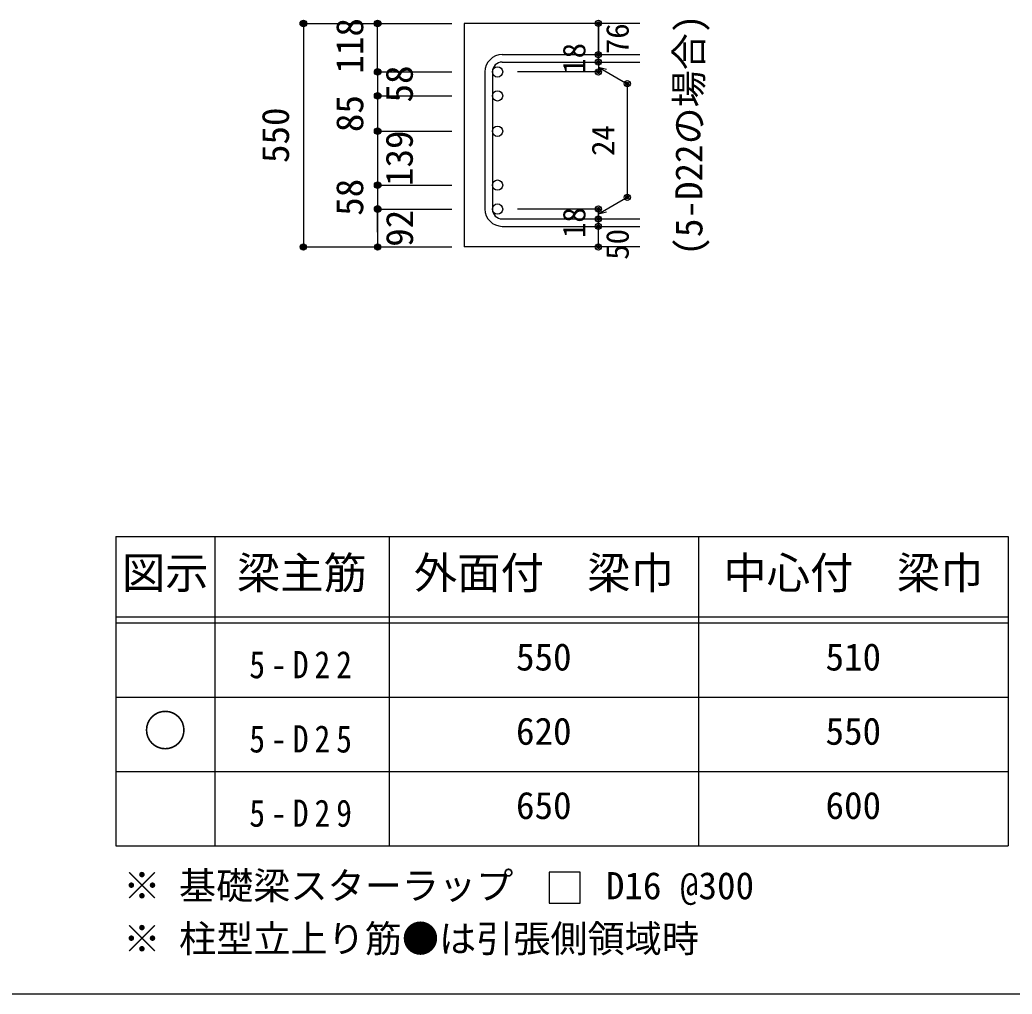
# Model space of a CAD drawing. Units: millimetres at full size, sheet at 1:30, with parts at other scales. Extents: x -5973 to 5954, y -4195 to 4201.
# Drawn here: x 1215 to 3620, y 3 to 2365 of the extents above; entities that cross this region are included whole.
import ezdxf
from ezdxf.enums import TextEntityAlignment as Align

# ---------------------------------------------------------------- set-up
doc = ezdxf.new("R2010")
doc.units = ezdxf.units.MM
doc.header["$LTSCALE"] = 30
doc.header["$PDMODE"] = 32
doc.header["$PDSIZE"] = 15
for name, color, linetype in [('0-1_躯体線', 2, 'Continuous'), ('0-5_基礎梁筋', 7, 'Continuous'), ('0-6_スタラップ筋', 7, 'Continuous'), ('0-7_文字', 4, 'Continuous'), ('0-D_寸法', 4, 'Continuous'), ('6-7_文字', 7, 'Continuous'), ('6-E_枠', 7, 'Continuous'), ('F-0_枠', 6, 'Continuous')]:
    doc.layers.add(name, color=color, linetype=linetype)
doc.styles.add('ＭＳ ゴシック', font='')
doc.styles.get('ＭＳ ゴシック').set_extended_font_data('MS Gothic')

msp = doc.modelspace()

# ---------------------------------------------------------------- linework, layer by layer
at = {"layer": '0-1_躯体線'}
for p, q in [((2717.44, 2356.32), (2292.44, 2356.32)), ((2292.44, 2356.32), (2292.44, 1814.32)), ((2717.44, 1814.32), (2292.44, 1814.32))]:
    msp.add_line(p, q, dxfattribs=at)
at = {"layer": '0-5_基礎梁筋', "color": 3}
for centre in [(2372.94, 2238.62), (2372.94, 2180.62), (2372.94, 2094.82), (2372.94, 1964.32), (2372.94, 1906.32)]:
    msp.add_circle(centre, 12.5, dxfattribs=at)
at = {"layer": '0-6_スタラップ筋'}
for p, q in [((2384.44, 2280.62), (2717.44, 2280.62)), ((2384.44, 2262.62), (2717.44, 2262.62)), ((2342.44, 2238.62), (2342.44, 1906.32)), ((2360.44, 2238.62), (2360.44, 1906.32)), ((2384.44, 1882.32), (2717.44, 1882.32)), ((2384.44, 1864.32), (2717.44, 1864.32))]:
    msp.add_line(p, q, dxfattribs=at)
for centre, radius, start, end in [((2384.44, 2238.62), 42, 90, 180), ((2384.44, 2238.62), 24, 90, 180), ((2384.44, 1906.32), 42, 180, 270), ((2384.44, 1906.32), 24, 180, 270)]:
    msp.add_arc(centre, radius, start, end, dxfattribs=at)
at = {"layer": '0-D_寸法'}
for p, q in [((1902.44, 2356.32), (2082.44, 2356.32)), ((1902.44, 2356.32), (2082.44, 2356.32)), ((1902.44, 2356.32), (1902.44, 1814.32)), ((2082.44, 2356.32), (2262.44, 2356.32)), ((2082.44, 2356.32), (2262.44, 2356.32)), ((2082.44, 2238.62), (2082.44, 2356.32)), ((2617.44, 2280.62), (2617.44, 2356.32)), ((2617.44, 2356.32), (2617.44, 2280.62)), ((2617.44, 2262.62), (2617.44, 2280.62)), ((2617.44, 2262.62), (2617.44, 2238.62)), ((2082.44, 2238.62), (2262.44, 2238.62)), ((2082.44, 2238.62), (2262.44, 2238.62)), ((2082.44, 2238.62), (2082.44, 2180.62)), ((2082.44, 2238.62), (2262.44, 2238.62)), ((2617.44, 2238.62), (2421.35, 2238.62)), ((2617.44, 2250.62), (2687.5, 2210.17)), ((2617.44, 2250.62), (2636.76, 2245.45)), ((2687.5, 2210.17), (2687.5, 1934.77)), ((2082.44, 2180.62), (2262.44, 2180.62)), ((2082.44, 2094.82), (2262.44, 2094.82)), ((2082.44, 2094.82), (2262.44, 2094.82)), ((2082.44, 1964.32), (2262.44, 1964.32)), ((2082.44, 1964.32), (2262.44, 1964.32)), ((2617.44, 1894.32), (2687.5, 1934.77)), ((2082.44, 1906.32), (2262.44, 1906.32)), ((2082.44, 1850.35), (2082.44, 1906.32)), ((2082.44, 1900.32), (2082.44, 1814.32)), ((2617.44, 1906.32), (2421.35, 1906.32)), ((2617.44, 1882.32), (2617.44, 1906.32)), ((2617.44, 1894.32), (2636.76, 1899.5)), ((2617.44, 1864.32), (2617.44, 1882.32)), ((2617.44, 1814.32), (2617.44, 1864.32)), ((1902.44, 1814.32), (2082.44, 1814.32)), ((2082.44, 1814.32), (2262.44, 1814.32))]:
    msp.add_line(p, q, dxfattribs=at)
for points in [[(2082.44, 2180.62), (2082.44, 2094.82), (2262.44, 2094.82)], [(2082.44, 2094.82), (2082.44, 1906.32), (2262.44, 1906.32)]]:
    msp.add_lwpolyline(points, dxfattribs=at)
for centre, radius in [((1902.44, 2356.32), 8), ((1902.44, 2356.32), 7.2), ((1902.44, 2356.32), 6.4), ((1902.44, 2356.32), 5.6), ((1902.44, 2356.32), 4.8), ((1902.44, 2356.32), 4), ((1902.44, 2356.32), 3.2), ((1902.44, 2356.32), 2.4), ((1902.44, 2356.32), 1.6), ((1902.44, 2356.32), 0.8), ((2082.44, 2356.32), 8), ((2082.44, 2356.32), 7.2), ((2082.44, 2356.32), 6.4), ((2082.44, 2356.32), 5.6), ((2082.44, 2356.32), 4.8), ((2082.44, 2356.32), 4), ((2082.44, 2356.32), 3.2), ((2082.44, 2356.32), 2.4), ((2082.44, 2356.32), 1.6), ((2082.44, 2356.32), 0.8), ((2617.44, 2356.32), 4), ((2617.44, 2356.32), 3.6), ((2617.44, 2356.32), 3.2), ((2617.44, 2356.32), 2.8), ((2617.44, 2356.32), 2.4), ((2617.44, 2356.32), 2), ((2617.44, 2356.32), 1.6), ((2617.44, 2356.32), 1.2), ((2617.44, 2356.32), 0.8), ((2617.44, 2356.32), 0.4), ((2617.44, 2280.62), 4), ((2617.44, 2262.62), 4), ((2617.44, 2280.62), 3.6), ((2617.44, 2262.62), 3.6), ((2617.44, 2280.62), 3.2), ((2617.44, 2262.62), 3.2), ((2617.44, 2280.62), 2.8), ((2617.44, 2262.62), 2.8), ((2617.44, 2280.62), 2.4), ((2617.44, 2262.62), 2.4), ((2617.44, 2280.62), 2), ((2617.44, 2262.62), 2), ((2617.44, 2280.62), 1.6), ((2617.44, 2262.62), 1.6), ((2617.44, 2280.62), 1.2), ((2617.44, 2262.62), 1.2), ((2617.44, 2280.62), 0.8), ((2617.44, 2262.62), 0.8), ((2617.44, 2280.62), 0.4), ((2617.44, 2262.62), 0.4), ((2082.44, 2238.62), 8), ((2082.44, 2238.62), 7.2), ((2082.44, 2238.62), 6.4), ((2082.44, 2238.62), 5.6), ((2082.44, 2238.62), 4.8), ((2082.44, 2238.62), 4), ((2082.44, 2238.62), 3.2), ((2082.44, 2238.62), 2.4), ((2082.44, 2238.62), 1.6), ((2082.44, 2238.62), 0.8), ((2617.44, 2238.62), 4), ((2617.44, 2238.62), 3.6), ((2617.44, 2238.62), 3.2), ((2617.44, 2238.62), 2.8), ((2617.44, 2238.62), 2.4), ((2617.44, 2238.62), 2), ((2617.44, 2238.62), 1.6), ((2617.44, 2238.62), 1.2), ((2617.44, 2238.62), 0.8), ((2617.44, 2238.62), 0.4), ((2687.5, 2210.17), 4), ((2687.5, 2210.17), 3.6), ((2687.5, 2210.17), 3.2), ((2687.5, 2210.17), 2.8), ((2687.5, 2210.17), 2.4), ((2082.44, 2180.62), 8), ((2687.5, 2210.17), 2), ((2687.5, 2210.17), 1.6), ((2687.5, 2210.17), 1.2), ((2687.5, 2210.17), 0.8), ((2687.5, 2210.17), 0.4), ((2082.44, 2180.62), 7.2), ((2082.44, 2180.62), 6.4), ((2082.44, 2180.62), 5.6), ((2082.44, 2180.62), 4.8), ((2082.44, 2180.62), 4), ((2082.44, 2180.62), 3.2), ((2082.44, 2180.62), 2.4), ((2082.44, 2180.62), 1.6), ((2082.44, 2180.62), 0.8), ((2082.44, 2094.82), 8), ((2082.44, 2094.82), 7.2), ((2082.44, 2094.82), 6.4), ((2082.44, 2094.82), 5.6), ((2082.44, 2094.82), 4.8), ((2082.44, 2094.82), 4), ((2082.44, 2094.82), 3.2), ((2082.44, 2094.82), 2.4), ((2082.44, 2094.82), 1.6), ((2082.44, 2094.82), 0.8), ((2082.44, 1964.32), 8), ((2082.44, 1964.32), 7.2), ((2082.44, 1964.32), 6.4), ((2082.44, 1964.32), 5.6), ((2082.44, 1964.32), 4.8), ((2082.44, 1964.32), 4), ((2082.44, 1964.32), 3.2), ((2082.44, 1964.32), 2.4), ((2082.44, 1964.32), 1.6), ((2082.44, 1964.32), 0.8), ((2687.5, 1934.77), 4), ((2687.5, 1934.77), 3.6), ((2687.5, 1934.77), 3.2), ((2687.5, 1934.77), 2.8), ((2687.5, 1934.77), 2.4), ((2687.5, 1934.77), 2), ((2687.5, 1934.77), 1.6), ((2687.5, 1934.77), 1.2), ((2687.5, 1934.77), 0.8), ((2687.5, 1934.77), 0.4), ((2082.44, 1906.32), 8), ((2082.44, 1906.32), 7.2), ((2082.44, 1906.32), 6.4), ((2082.44, 1906.32), 5.6), ((2082.44, 1906.32), 4.8), ((2082.44, 1906.32), 4), ((2082.44, 1906.32), 3.2), ((2082.44, 1906.32), 2.4), ((2082.44, 1906.32), 1.6), ((2082.44, 1906.32), 0.8), ((2617.44, 1906.32), 4), ((2617.44, 1906.32), 3.6), ((2617.44, 1906.32), 3.2), ((2617.44, 1906.32), 2.8), ((2617.44, 1906.32), 2.4), ((2617.44, 1906.32), 2), ((2617.44, 1906.32), 1.6), ((2617.44, 1906.32), 1.2), ((2617.44, 1906.32), 0.8), ((2617.44, 1906.32), 0.4), ((2617.44, 1882.32), 4), ((2617.44, 1882.32), 3.6), ((2617.44, 1882.32), 3.2), ((2617.44, 1882.32), 2.8), ((2617.44, 1882.32), 2.4), ((2617.44, 1882.32), 2), ((2617.44, 1882.32), 1.6), ((2617.44, 1882.32), 1.2), ((2617.44, 1882.32), 0.8), ((2617.44, 1882.32), 0.4), ((2617.44, 1864.32), 4), ((2617.44, 1864.32), 3.6), ((2617.44, 1864.32), 3.2), ((2617.44, 1864.32), 2.8), ((2617.44, 1864.32), 2.4), ((2617.44, 1864.32), 2), ((2617.44, 1864.32), 1.6), ((2617.44, 1864.32), 1.2), ((2617.44, 1864.32), 0.8), ((2617.44, 1864.32), 0.4), ((1902.44, 1814.32), 7.2), ((1902.44, 1814.32), 6.4), ((1902.44, 1814.32), 5.6), ((1902.44, 1814.32), 4.8), ((1902.44, 1814.32), 4), ((1902.44, 1814.32), 3.2), ((1902.44, 1814.32), 2.4), ((1902.44, 1814.32), 1.6), ((1902.44, 1814.32), 0.8), ((2082.44, 1814.32), 7.2), ((2082.44, 1814.32), 6.4), ((2082.44, 1814.32), 5.6), ((2082.44, 1814.32), 4.8), ((2082.44, 1814.32), 4), ((2082.44, 1814.32), 3.2), ((2082.44, 1814.32), 2.4), ((2082.44, 1814.32), 1.6), ((2082.44, 1814.32), 0.8), ((2617.44, 1814.32), 4), ((2617.44, 1814.32), 3.6), ((2617.44, 1814.32), 3.2), ((2617.44, 1814.32), 2.8), ((2617.44, 1814.32), 2.4), ((2617.44, 1814.32), 2), ((2617.44, 1814.32), 1.6), ((2617.44, 1814.32), 1.2), ((2617.44, 1814.32), 0.8), ((2617.44, 1814.32), 0.4)]:
    msp.add_circle(centre, radius, dxfattribs=at)
at = {"layer": '0-D_寸法', "color": 7}
for p in [(1902.44, 2356.32), (2082.44, 2356.32), (2617.44, 2356.32), (2617.44, 2280.62), (2617.44, 2262.62), (2082.44, 2238.62), (2617.44, 2238.62), (2687.5, 2210.17), (2082.44, 2180.62), (2082.44, 2094.82), (2082.44, 2094.82), (2082.44, 1964.32), (2082.44, 1964.32), (2687.5, 1934.77), (2082.44, 1906.32), (2082.44, 1906.32), (2617.44, 1906.32), (2617.44, 1882.32), (2617.44, 1864.32), (1902.44, 1814.32), (2082.44, 1814.32), (2617.44, 1814.32)]:
    msp.add_point(p, dxfattribs=at)
at = {"layer": '6-7_文字'}
msp.add_lwpolyline([(2498.05, 223.46), (2573.05, 223.46), (2573.05, 298.46), (2498.05, 298.46)], close=True, dxfattribs=at)
at = {"layer": '6-E_枠', "color": 3}
for p, q in [((1447.71, 1112.77), (1447.71, 362.77)), ((1447.71, 1112.77), (3610.24, 1112.77)), ((3610.24, 1112.77), (3610.24, 362.77)), ((1447.71, 362.77), (3610.24, 362.77))]:
    msp.add_line(p, q, dxfattribs=at)
at = {"layer": '6-E_枠'}
for p, q in [((1687.71, 1112.77), (1687.71, 362.77)), ((2110.24, 1112.77), (2110.24, 362.77)), ((2860.24, 1112.77), (2860.24, 362.77)), ((1447.71, 917.77), (3610.24, 917.77)), ((1447.71, 902.77), (3610.24, 902.77)), ((1447.71, 722.77), (3610.24, 722.77)), ((1447.71, 542.77), (3610.24, 542.77))]:
    msp.add_line(p, q, dxfattribs=at)
at = {"layer": 'F-0_枠', "color": 2}
msp.add_line((3723.6, 2.95), (-5972.88, 2.95), dxfattribs=at)

# ---------------------------------------------------------------- texts
at = {"layer": '0-7_文字', "color": 7, "style": 'ＭＳ ゴシック'}
msp.add_text('(5-D22の場合)', height=65.98, rotation=90, dxfattribs=at).set_placement((2889.32, 1793.44), align=Align.BOTTOM_LEFT)
at = {"layer": '0-D_寸法', "style": 'ＭＳ ゴシック'}
for s, height, p in [('118', 65.98, (2067.32, 2234.61)), ('76', 54.99, (2707.44, 2281.74)), ('18', 54.99, (2602.44, 2234.12)), ('58', 65.98, (2187.44, 2164.62)), ('85', 65.98, (2067.44, 2092.72)), ('550', 65.98, (1887.44, 2017.82)), ('24', 54.99, (2672.5, 2034.97)), ('139', 65.98, (2187.44, 1962.07)), ('58', 65.98, (2067.27, 1889.84)), ('92', 65.98, (2188.06, 1814.76)), ('18', 54.99, (2602.44, 1835.82)), ('50', 54.99, (2707.44, 1783.32))]:
    msp.add_text(s, height=height, rotation=90, dxfattribs=at).set_placement(p, align=Align.BOTTOM_LEFT)
at = {"layer": '6-7_文字', "color": 2, "style": 'ＭＳ ゴシック'}
for s, p in [('図示', (1462.71, 962.77)), ('梁主筋', (1741.48, 962.77)), ('外面付\u3000梁巾', (2170.24, 962.77)), ('中心付\u3000梁巾', (2920.24, 962.77)), ('○', (1515.21, 580.27))]:
    msp.add_text(s, height=76.98, dxfattribs=at).set_placement(p, align=Align.BOTTOM_LEFT)
at = {"layer": '6-7_文字', "style": 'ＭＳ ゴシック'}
for s, p in [('550', (2417.74, 767.77)), ('510', (3167.74, 767.77)), ('620', (2417.74, 587.77)), ('550', (3167.74, 587.77)), ('650', (2417.74, 407.77)), ('600', (3167.74, 407.77)), ('※ 基礎梁スターラップ     D16 @300', (1466.27, 213.19)), ('※ 柱型立上り筋●は引張側領域時', (1466.27, 84.68))]:
    msp.add_text(s, height=65.98, dxfattribs=at).set_placement(p, align=Align.BOTTOM_LEFT)
at = {"layer": '6-7_文字', "char_height": 65.98, "attachment_point": 7, "style": 'ＭＳ ゴシック'}
for s, insert in [('\\T1.38;\\W0.85;5-D22', (1771.48, 767.77)), ('\\T1.38;\\W0.85;5-D25', (1771.48, 587.77)), ('\\T1.38;\\W0.85;5-D29', (1771.48, 407.77))]:
    msp.add_mtext(s, dxfattribs=dict(at, insert=insert))

doc.saveas('drawing.dxf')
